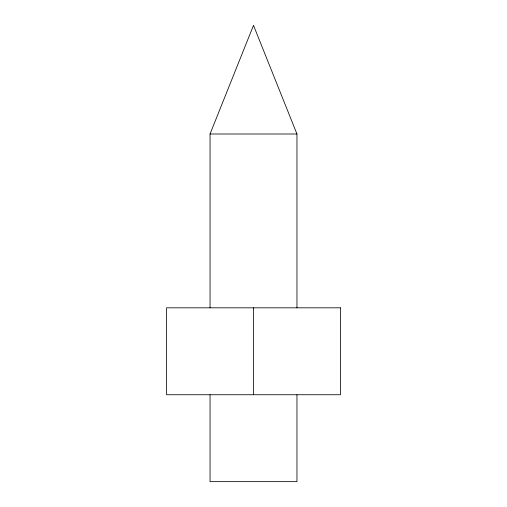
<?xml version="1.0" encoding="UTF-8"?>
<svg xmlns="http://www.w3.org/2000/svg" width="507" height="507" viewBox="0 0 507 507"><rect width="100%" height="100%" fill="white"/><g stroke="black" fill="none" stroke-linecap="round" stroke-linejoin="round"><path stroke-width="0.76" d="M210.044 307.819L210.044 133.994L253.5 25.35L296.956 133.994L296.956 307.819M210.044 133.994L296.956 133.994M296.956 394.738L296.956 481.65L210.044 481.65L210.044 394.738M253.5 307.819L253.5 394.738M340.412 307.819L166.588 307.819L166.588 394.738L340.412 394.738L340.412 307.819"/></g></svg>
